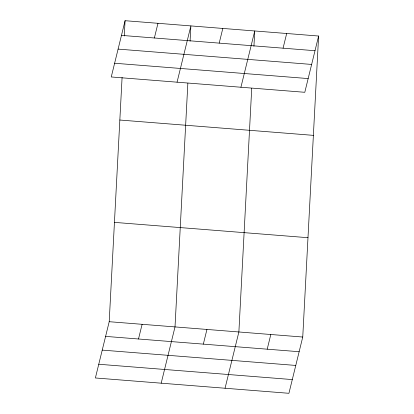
<?xml version="1.0" encoding="UTF-8"?>
<svg xmlns="http://www.w3.org/2000/svg" width="414" height="414" viewBox="0 0 414 414"><rect width="100%" height="100%" fill="white"/><g stroke="black" fill="none" stroke-linecap="round" stroke-linejoin="round"><path stroke-width="0.62" d="M318.614 36.028L304.792 92.296L111.252 76.968L125.075 20.7L318.614 36.028L302.748 337.032L288.925 393.3L95.386 377.972L109.208 321.704L122.089 77.371M124.272 35.982L125.075 20.7M187.858 83.219L175.013 326.915L161.191 383.183M190.073 41.193L190.88 25.911L177.057 82.179M251.722 88.275L238.878 331.971L225.056 388.244M253.937 46.249L254.745 30.967L240.922 87.24M154.37 37.99L157.977 23.303M138.504 338.994L142.111 324.312M219.203 43.123L222.81 28.442M203.336 344.127L206.943 329.446M283.072 48.179L286.679 33.498M267.206 349.188L270.813 334.502M121.468 35.381L315.007 50.71M118.099 49.106L311.633 64.434M114.626 63.244L308.161 78.572M119.837 120.029L313.377 135.357M114.445 222.375L307.98 237.698M109.208 321.704L302.748 337.032M105.601 336.391L299.141 351.714M102.232 350.109L295.767 365.438M98.76 364.253L292.294 379.576"/></g></svg>
